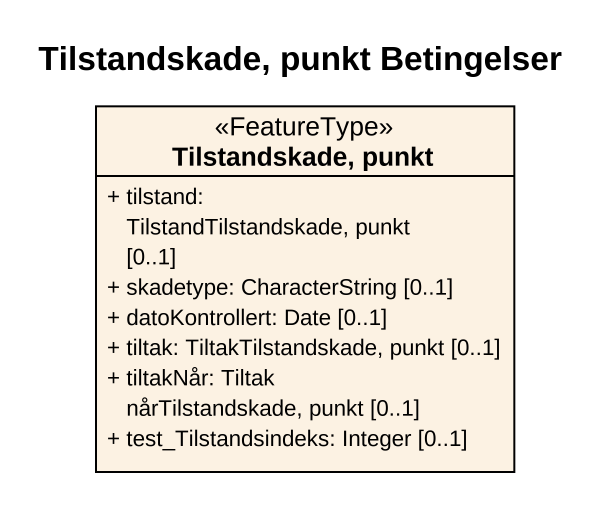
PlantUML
@startuml
title Tilstandskade, punkt Betingelser
hide circle
hide empty members
skinparam classAttributeIconSize 0
class "Tilstandskade, punkt" as Tilstandskade_punkt <<FeatureType>> {
  + tilstand: TilstandTilstandskade, punkt [0..1]
  + skadetype: CharacterString [0..1]
  + datoKontrollert: Date [0..1]
  + tiltak: TiltakTilstandskade, punkt [0..1]
  + tiltakNår: Tiltak nårTilstandskade, punkt [0..1]
  + test_Tilstandsindeks: Integer [0..1]
}
@enduml
